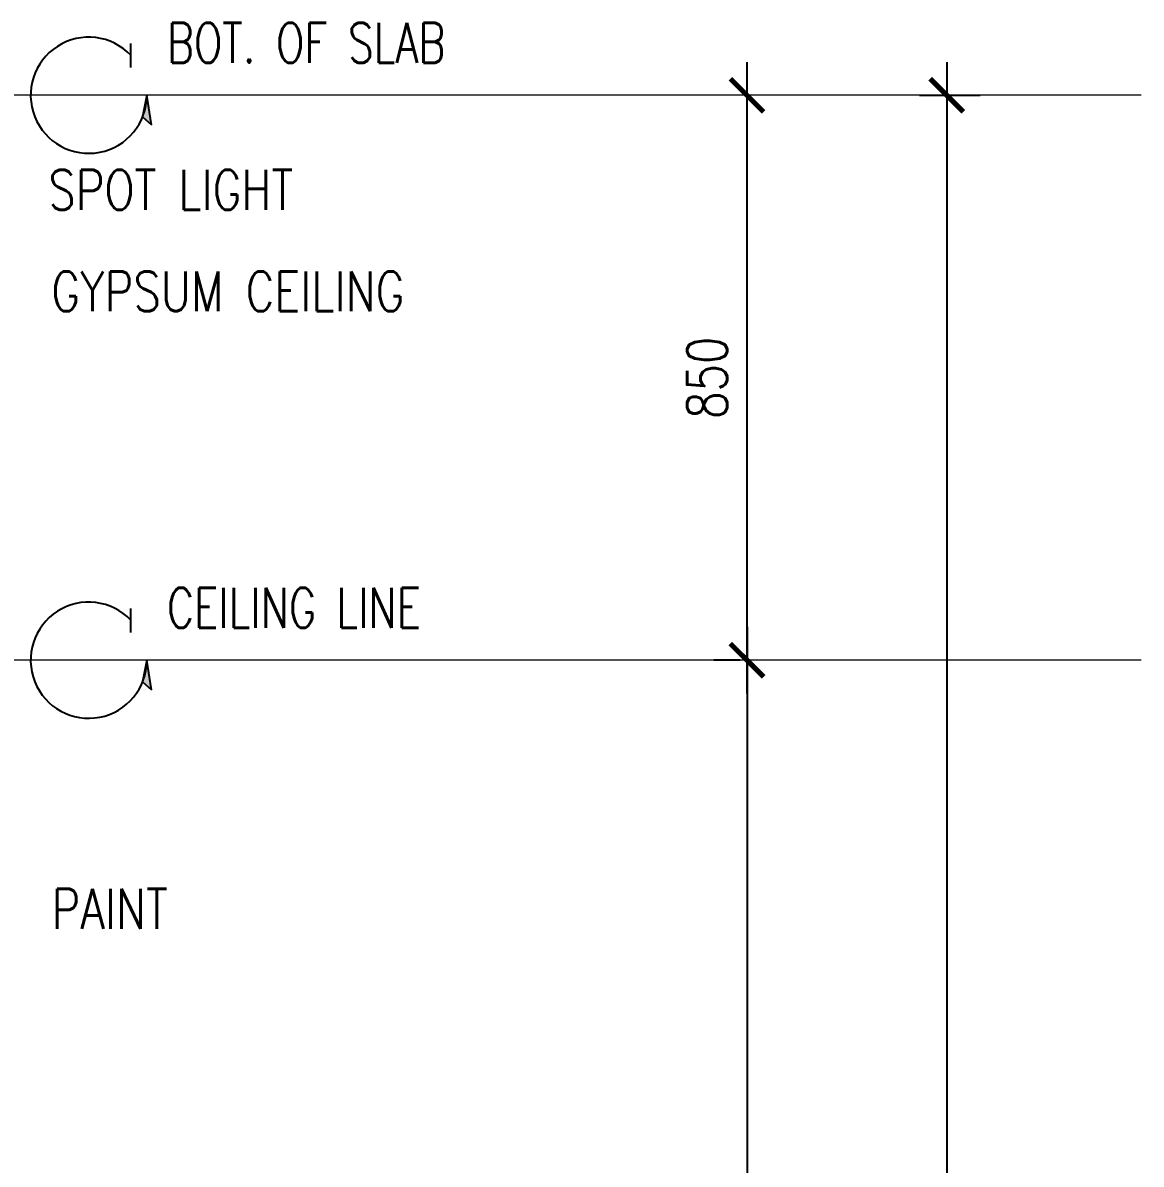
# Model space of a CAD drawing. Header units: inches. Extents: x -12478 to 399182, y -23212 to 525552.
# Drawn here: x 65763 to 67445, y -6535 to -4819 of the extents above; entities that cross this region are included whole.
import ezdxf

# ---------------------------------------------------------------- set-up
doc = ezdxf.new("R2010")
doc.units = ezdxf.units.IN
doc.header["$LTSCALE"] = 1000
doc.header["$MEASUREMENT"] = 0
for name, pattern in [('DASHED', [0.75, 0.5, -0.25]), ('HIDDEN', [0.375, 0.25, -0.125]), ('HIDDEN2', [0.1875, 0.125, -0.0625])]:
    doc.linetypes.add(name, pattern=pattern)
for name, color, linetype in [('A-DIM', 9, 'Continuous'), ('A-Hidden', 8, 'HIDDEN'), ('Layer1', 1, 'Continuous'), ('Layer3', 3, 'Continuous'), ('Layer7', 8, 'Continuous')]:
    doc.layers.add(name, color=color, linetype=linetype)
doc.layers.add('ID-NOTES', color=3, linetype='Continuous', lineweight=0)
doc.styles.add('grid_250', font='romans.shx', dxfattribs={"width": 0.75, "height": 0.75})
doc.styles.add('ID-ROMANS', font='romans.shx', dxfattribs={"width": 0.8})
doc.styles.add('ZZ-Dim All', font='romans.shx', dxfattribs={"width": 0.8})
doc.dimstyles.new('DIM-100', dxfattribs={"dimscale": 50, "dimtxt": 1.25, "dimasz": 1, "dimexe": 1, "dimexo": 1, "dimgap": 0.6, "dimtad": 1, "dimdec": 0, "dimrnd": 5, "dimdsep": 46, "dimtxsty": 'ZZ-Dim All', "dimblk1": 'ARCHTICK', "dimblk2": 'ARCHTICK', "dimsah": 1, "dimcen": 1, "dimdle": 1, "dimclrd": 256, "dimclre": 8, "dimclrt": 256, "dimazin": 2, "dimtfac": 1, "dimtdec": 0, "dimtix": 1, "dimtmove": 2, "dimatfit": 2, "dimfxl": 0.1, "dimtolj": 1, "dimtzin": 0, "dimlwd": -1, "dimlwe": -1, "dimarcsym": 0})

# ---------------------------------------------------------------- blocks, each defined once
blk = doc.blocks.new('_ARCHTICK')
at = {"color": 0, "linetype": 'ByBlock', "const_width": 0.15}
blk.add_lwpolyline([(-0.5, -0.5), (0.5, 0.5)], dxfattribs=at)
blk = doc.blocks.new('*D775')
at = {"layer": 'A-DIM', "transparency": 16777216}
blk.add_line((66852, -5727.6), (66852, -9128.1), dxfattribs=at)
at = {"layer": 'A-DIM', "color": 8, "linetype": 'HIDDEN2', "transparency": 16777216}
for p, q in [((66841.7, -5777.6), (66802, -5777.6)), ((66841.7, -9078.1), (66802, -9078.1))]:
    blk.add_line(p, q, dxfattribs=at)
at = {"layer": 'Defpoints', "color": 0, "transparency": 16777216}
for p in [(66891.7, -5777.6, 0), (66852, -9078.1), (66891.7, -9078.1, 0)]:
    blk.add_point(p, dxfattribs=at)
at = {"layer": 'A-DIM', "transparency": 16777216, "xscale": 50, "yscale": 50, "zscale": 50}
for p, rotation in [((66852, -5777.6), 90), ((66852, -9078.1), 270)]:
    blk.add_blockref('_ARCHTICK', p, dxfattribs=dict(at, rotation=rotation))
at = {"layer": 'A-DIM', "color": 3, "transparency": 16777216, "insert": (66792, -7427.9), "char_height": 60, "attachment_point": 5, "rotation": 90, "style": 'ZZ-Dim All'}
blk.add_mtext('\\A1;3300', dxfattribs=at)
blk = doc.blocks.new('*D776')
at = {"layer": 'A-DIM', "transparency": 16777216}
blk.add_line((67152.3, -4878.1), (67152.3, -9128.1), dxfattribs=at)
at = {"layer": 'A-DIM', "color": 8, "linetype": 'HIDDEN2', "transparency": 16777216}
for p, q in [((67111.1, -4928.1), (67202.3, -4928.1)), ((67164.5, -9078.1), (67202.3, -9078.1))]:
    blk.add_line(p, q, dxfattribs=at)
at = {"layer": 'Defpoints', "color": 0, "transparency": 16777216}
for p in [(67061.1, -4928.1, 0), (67114.5, -9078.1, 0), (67152.3, -9078.1)]:
    blk.add_point(p, dxfattribs=at)
at = {"layer": 'A-DIM', "transparency": 16777216, "xscale": 50, "yscale": 50, "zscale": 50}
for p, rotation in [((67152.3, -4928.1), 90), ((67152.3, -9078.1), 270)]:
    blk.add_blockref('_ARCHTICK', p, dxfattribs=dict(at, rotation=rotation))
at = {"layer": 'A-DIM', "color": 3, "transparency": 16777216, "insert": (67092.3, -7003.1), "char_height": 60, "attachment_point": 5, "rotation": 90, "style": 'ZZ-Dim All'}
blk.add_mtext('\\A1;4150', dxfattribs=at)
blk = doc.blocks.new('*D777')
at = {"layer": 'A-DIM', "transparency": 16777216}
blk.add_line((66852, -5827.6), (66852, -4878.1), dxfattribs=at)
at = {"layer": 'Defpoints', "color": 0, "transparency": 16777216}
for p in [(66852, -4928.1, 0), (66852, -4928.1), (66852, -5777.6, 0)]:
    blk.add_point(p, dxfattribs=at)
at = {"layer": 'A-DIM', "transparency": 16777216, "xscale": 50, "yscale": 50, "zscale": 50}
for p, rotation in [((66852, -4928.1), 90), ((66852, -5777.6), 270)]:
    blk.add_blockref('_ARCHTICK', p, dxfattribs=dict(at, rotation=rotation))
at = {"layer": 'A-DIM', "color": 3, "transparency": 16777216, "insert": (66792, -5352.9), "char_height": 60, "attachment_point": 5, "rotation": 90, "style": 'ZZ-Dim All'}
blk.add_mtext('\\A1;850', dxfattribs=at)
blk = doc.blocks.new('arrow01')
at = {"layer": 'Layer1'}
blk.add_hatch(color=256, dxfattribs=at).paths.add_polyline_path([(7, -44.7), (0, 0), (-6.2, -32.4)])
at = {"layer": 'Layer1', "elevation": 375.8}
blk.add_lwpolyline([(7, -44.7), (0, 0), (-6.2, -32.4)], close=True, dxfattribs=at)
at = {"layer": 'Layer7'}
blk.add_line((-24, 41.5), (-24, 77.7), dxfattribs=at)
blk.add_arc((-87.3, 0), 87.3, 43.49, 0, dxfattribs=at)

msp = doc.modelspace()

# ---------------------------------------------------------------- linework, layer by layer
at = {"layer": 'A-Hidden', "linetype": 'DASHED', "lineweight": 0, "ltscale": 10}
for p, q in [((67444.5, -4928.1, 0), (60265.1, -4928.1, 0)), ((67444.5, -5777.6, 0), (60257, -5777.6, 0))]:
    msp.add_line(p, q, dxfattribs=at)

# ---------------------------------------------------------------- block references
at = {"layer": 'Layer3'}
for p in [(65949.7, -4928.1, -375.8), (65949.7, -5777.6, -375.8)]:
    msp.add_blockref('arrow01', p, dxfattribs=at)

# ---------------------------------------------------------------- texts
at = {"layer": 'ID-NOTES', "style": 'grid_250', "width": 0.75}
for s, p in [('BOT. OF SLAB ', (65980.2, -4879.2, -536.9)), ('CEILING LINE', (65980.2, -5728.7, -536.9))]:
    msp.add_text(s, height=60, rotation=360, dxfattribs=at).set_placement(p)
at = {"layer": 'ID-NOTES', "char_height": 60, "width": 771.843, "attachment_point": 1, "style": 'ID-ROMANS'}
for s, insert in [('SPOT LIGHT', (65801.8, -5040.3, 375.8)), ('GYPSUM CEILING', (65806.2, -5192.9, 0))]:
    msp.add_mtext(s, dxfattribs=dict(at, insert=insert))
at = {"layer": 'ID-NOTES', "color": 3, "insert": (65806.6, -6121.4, 1127.5), "char_height": 60, "width": 815.203, "attachment_point": 1, "style": 'ID-ROMANS'}
msp.add_mtext('\\pxql,t16;{\\C256;PAINT}', dxfattribs=at)

# ---------------------------------------------------------------- dimensions: what is measured, and where the dimension line sits
at = {"layer": 'A-DIM'}
for base, p1, p2, picture, middle in [((66851.9784, -4928.1301, 0), (66851.9784, -5777.6297, 0), (66851.9784, -4928.1301, 0), '*D777', (66791.9784, -5352.8799, 0)), ((67152.3, -9078.1, 0), (67061.1, -4928.1, 0), (67114.5, -9078.1, 0), '*D776', (67092.3, -7003.1, 0)), ((66851.9784, -9078.1301, 0), (66891.6819, -5777.6297, 0), (66891.6819, -9078.1301, 0), '*D775', (66791.9784, -7427.8799, 0))]:
    dim = msp.add_linear_dim(base=base, p1=p1, p2=p2, angle=90, dimstyle='DIM-100', override={"dimtxt": 1.2, "dimclrt": 3}, dxfattribs=at)
    dim.commit()
    dim.dimension.update_dxf_attribs({"geometry": picture, "text_midpoint": middle})

doc.saveas('drawing.dxf')
